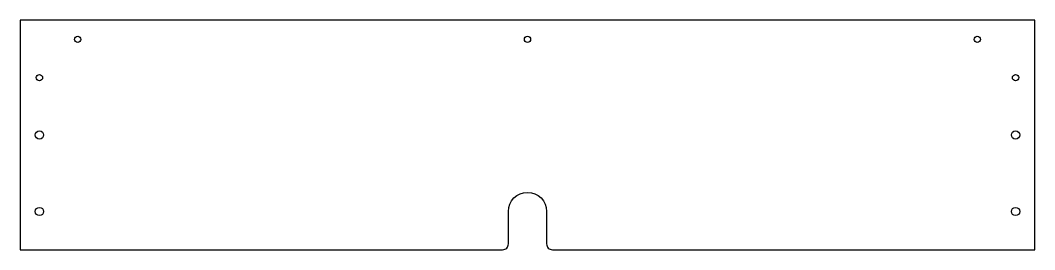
# Model space of a CAD drawing. Header units: millimetres. Extents: x -265 to 265, y 55 to 175.
import ezdxf

# ---------------------------------------------------------------- set-up
doc = ezdxf.new("R2010")
doc.units = ezdxf.units.MM
doc.layers.get('0').update_dxf_attribs({"linetype": 'CONTINUOUS'})

msp = doc.modelspace()

# ---------------------------------------------------------------- linework, layer by layer
msp.add_lwpolyline([(10, 58, 0.414214), (13, 55), (265, 55), (265, 175), (-265, 175), (-265, 55), (-13, 55, 0.414214), (-10, 58), (-10, 75, -1), (10, 75)], format="xyb", close=True)
msp.add_lwpolyline([(10, 58, 0.414214), (13, 55), (265, 55), (265, 175), (-265, 175), (-265, 55), (-13, 55, 0.414214), (-10, 58), (-10, 75, -1), (10, 75)], format="xyb", close=True)
for centre, radius in [((-235, 165), 1.65), ((-235, 165), 1.65), ((0, 165), 1.65), ((0, 165), 1.65), ((235, 165), 1.65), ((235, 165), 1.65), ((-255, 145), 1.65), ((-255, 145), 1.65), ((255, 145), 1.65), ((255, 145), 1.65), ((-255, 115), 2.15), ((-255, 115), 2.15), ((255, 115), 2.15), ((255, 115), 2.15), ((-255, 75), 2.15), ((-255, 75), 2.15), ((255, 75), 2.15), ((255, 75), 2.15)]:
    msp.add_circle(centre, radius)

doc.saveas('drawing.dxf')
